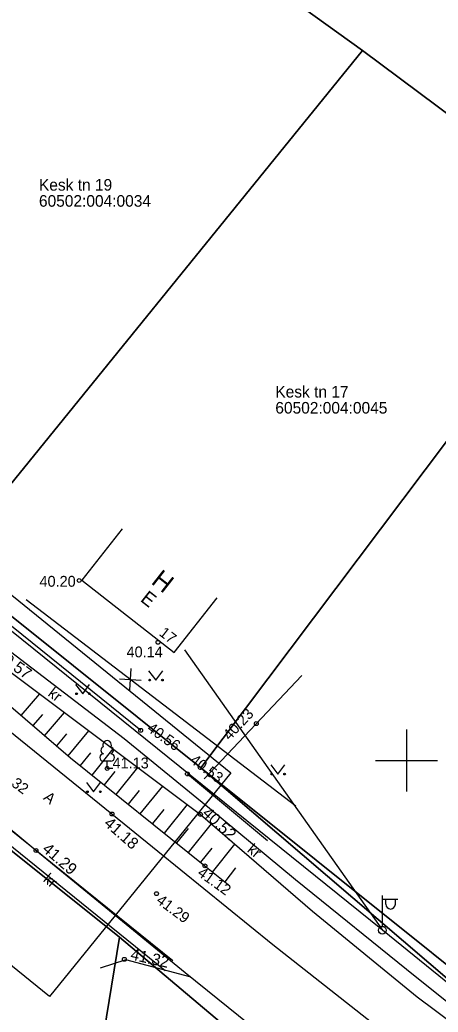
# Model space of a CAD drawing. Extents: x 641557 to 642645, y 6471352 to 6472352.
# Drawn here: x 642175 to 642202, y 6471933.7 to 6471997.9 of the extents above; entities that cross this region are included whole.
import ezdxf

# ---------------------------------------------------------------- set-up
doc = ezdxf.new("R2010")
doc.units = 0
for name, color, linetype in [('HALJASTUS', 7, 'Continuous'), ('HOONE', 7, 'Continuous'), ('KORGUS-EH2000', 7, 'Continuous'), ('KTRASS', 7, 'Continuous'), ('MOOTPIIR', 7, 'Continuous'), ('MPOHULIIN', 7, 'Continuous'), ('PIIR', 7, 'Continuous'), ('POST', 7, 'Continuous'), ('PUU', 7, 'Continuous'), ('RELJEEF', 7, 'Continuous'), ('TEE', 7, 'Continuous'), ('VORK', 7, 'Continuous'), ('VTRASS', 7, 'Continuous')]:
    doc.layers.add(name, color=color, linetype=linetype)

msp = doc.modelspace()

# ---------------------------------------------------------------- linework, layer by layer
at = {"layer": 'HALJASTUS'}
for p, q in [((642183.314, 6471955.806), (642183.778, 6471955.199)), ((642183.778, 6471955.199), (642184.223, 6471955.806)), ((642178.587, 6471954.924), (642179.05, 6471954.317)), ((642179.05, 6471954.317), (642179.496, 6471954.924)), ((642191.213, 6471949.724), (642191.677, 6471949.117)), ((642191.677, 6471949.117), (642192.122, 6471949.724)), ((642179.291, 6471948.578), (642179.755, 6471947.971)), ((642179.755, 6471947.971), (642180.2, 6471948.578))]:
    msp.add_line(p, q, dxfattribs=at)
for points in [[(642182.798, 6471951.948), (642174.449, 6471958.694), (642170.419, 6471961.008)], [(642186.905, 6471948.809), (642193.214, 6471955.496)], [(642185.82, 6471949.131), (642191.01, 6471944.828)]]:
    msp.add_lwpolyline(points, dxfattribs=at)
for centre in [(642183.377, 6471955.199), (642184.206, 6471955.199), (642178.649, 6471954.317), (642179.478, 6471954.317), (642191.276, 6471949.117), (642192.105, 6471949.117), (642179.354, 6471947.971), (642180.183, 6471947.971)]:
    msp.add_circle(centre, 0.055, dxfattribs=at)
at = {"layer": 'HOONE'}
msp.add_lwpolyline([(642181.592, 6471964.98), (642178.996, 6471961.668), (642184.964, 6471956.991), (642187.736, 6471960.527)], dxfattribs=at)
at = {"layer": 'KORGUS-EH2000'}
for centre in [(642178.82, 6471961.646), (642183.919, 6471957.648), (642190.28, 6471952.386), (642182.798, 6471951.948), (642180.626, 6471949.484), (642185.82, 6471949.131), (642180.941, 6471946.534), (642186.663, 6471946.509), (642176.022, 6471944.175), (642186.952, 6471943.184), (642183.82, 6471941.38), (642181.74, 6471937.129)]:
    msp.add_circle(centre, 0.125, dxfattribs=at)
at = {"layer": 'KTRASS'}
msp.add_lwpolyline([(642146.816, 6471967.733), (642184.87, 6471937.047)], dxfattribs=at)
at = {"layer": 'MOOTPIIR'}
msp.add_lwpolyline([(642155.347, 6471976.186), (642188.641, 6471949.205), (642176.904, 6471934.723), (642143.511, 6471961.784)], close=True, dxfattribs=at)
at = {"layer": 'MPOHULIIN'}
for points in [[(642355.522, 6471813.313), (642331.534, 6471832.393), (642302.222, 6471855.921), (642271.629, 6471880.301), (642234.793, 6471909.555), (642198.436, 6471939.015), (642169.975, 6471961.956), (642132.895, 6471995.353), (642102.789, 6472021.109), (642074.579, 6472045.969), (642044.604, 6472041.833), (642019.951, 6472060.902), (641979.967, 6472091.6), (641945.513, 6472065.466), (641917.107, 6472046.64), (641910.004, 6472041.378)], [(642185.631, 6471957.169), (642198.436, 6471939.015)]]:
    msp.add_lwpolyline(points, dxfattribs=at)
at = {"layer": 'PIIR'}
for points in [[(642181, 6472007.56), (642194.14, 6472019.1), (642220.59, 6471999.69), (642225.5, 6471996.09), (642212.82, 6471984.24), (642197.16, 6471995.94)], [(642155.27, 6471975.12), (642181, 6472007.56), (642197.16, 6471995.94), (642170.2, 6471962.73)], [(642212.82, 6471984.24), (642225.5, 6471996.09), (642230.22, 6472000.64), (642254.57, 6471983.65), (642263.47, 6471977.62), (642267.06, 6471980.05), (642299.76, 6471958.63), (642270.01, 6471919.23), (642262.52, 6471919.68), (642246.6, 6471901.55), (642186.7, 6471949.52)], [(642170.2, 6471962.73), (642197.16, 6471995.94), (642212.82, 6471984.24), (642186.7, 6471949.52)], [(642137.51, 6471896.15), (642141.92, 6471939.43), (642148.82, 6471939.21), (642147.97, 6471958.99), (642153.71, 6471960.75), (642181.42, 6471938.56), (642170.09, 6471869.18)], [(642250.92, 6471894.58), (642186.7, 6471949.52), (642246.6, 6471901.55), (642252.4, 6471897.15), (642289.81, 6471867.53), (642299.96, 6471859.25), (642316.87, 6471880.92), (642317.86, 6471880.19), (642342.44, 6471908.78), (642348.97, 6471903.38), (642338.37, 6471897.77), (642334.52, 6471894.84), (642303.46, 6471856.17), (642357.49, 6471813.15), (642374.36, 6471799.41), (642405.83, 6471766.32), (642403.65, 6471764.32), (642377.02, 6471794.87), (642294.31, 6471859.27)], [(642190.39, 6471853.09), (642170.09, 6471869.18), (642181.42, 6471938.56), (642228.06, 6471899.25)]]:
    msp.add_lwpolyline(points, close=True, dxfattribs=at)
msp.add_lwpolyline([(642111.27, 6472008.25), (642146.78, 6471982.26), (642155.27, 6471975.12), (642170.2, 6471962.73), (642186.7, 6471949.52), (642250.92, 6471894.58), (642294.31, 6471859.27), (642377.02, 6471794.87), (642403.65, 6471764.32), (642396.3, 6471757.59), (642386.1, 6471769.47), (642370.2, 6471787.49), (642344.1, 6471807.76), (642288.16, 6471851.19), (642228.06, 6471899.25), (642181.42, 6471938.56), (642153.71, 6471960.75), (642115.95, 6471988.66)], dxfattribs=at)
at = {"layer": 'POST'}
for p, q in [((642198.436, 6471939.265), (642198.436, 6471941.265)), ((642198.436, 6471941.015), (642199.436, 6471941.015)), ((642198.663, 6471940.694), (642198.663, 6471941.015)), ((642199.275, 6471940.694), (642199.275, 6471941.015))]:
    msp.add_line(p, q, dxfattribs=at)
msp.add_circle((642198.436, 6471939.015), 0.25, dxfattribs=at)
msp.add_arc((642198.969, 6471940.694), 0.306, 180, 0, dxfattribs=at)
at = {"layer": 'PUU'}
for p, q in [((642180.866, 6471949.959), (642180.386, 6471949.959)), ((642180.626, 6471949.484), (642180.626, 6471949.959)), ((642181.006, 6471949.484), (642180.626, 6471949.484))]:
    msp.add_line(p, q, dxfattribs=at)
for centre, radius, start, end in [((642180.626, 6471951.004), 0.277, 332.5799, 207.4201), ((642180.389, 6471950.196), 0.238, 90.0016, 269.3953), ((642180.456, 6471950.657), 0.233, 109.02174, 253.14154), ((642180.796, 6471950.657), 0.233, 286.85082, 70.98591), ((642180.863, 6471950.196), 0.238, 270.6047, 89.9984)]:
    msp.add_arc(centre, radius, start, end, dxfattribs=at)
at = {"layer": 'RELJEEF'}
for p, q in [((642175.064, 6471952.906), (642176.266, 6471954.306)), ((642176.445, 6471952.98), (642175.823, 6471952.255)), ((642176.582, 6471951.604), (642177.869, 6471953.103)), ((642178.006, 6471951.727), (642177.341, 6471950.952)), ((642178.099, 6471950.301), (642179.451, 6471951.918)), ((642179.549, 6471950.504), (642178.875, 6471949.67)), ((642179.655, 6471949.044), (642181.018, 6471950.742)), ((642181.127, 6471949.28), (642180.434, 6471948.418)), ((642181.214, 6471947.791), (642182.619, 6471949.541)), ((642182.707, 6471948.053), (642181.994, 6471947.165)), ((642182.774, 6471946.539), (642184.22, 6471948.341)), ((642184.287, 6471946.827), (642183.553, 6471945.913)), ((642184.333, 6471945.287), (642185.821, 6471947.14)), ((642185.893, 6471944.035), (642187.381, 6471945.889)), ((642185.867, 6471945.6), (642185.113, 6471944.661)), ((642187.452, 6471942.782), (642188.897, 6471944.581)), ((642187.406, 6471944.322), (642186.672, 6471943.409)), ((642188.943, 6471943.042), (642188.232, 6471942.156))]:
    msp.add_line(p, q, dxfattribs=at)
msp.add_lwpolyline([(642153.761, 6471970.265), (642161.15, 6471964.505), (642169.596, 6471957.601), (642178.247, 6471950.174), (642186.952, 6471943.184), (642188.57, 6471941.885)], dxfattribs=at)
at = {"layer": 'TEE'}
for points in [[(642241.287, 6471898.567), (642230.451, 6471907.231), (642220.045, 6471915.264), (642210.382, 6471923.001), (642201.484, 6471930.096), (642191.341, 6471938.065), (642180.941, 6471946.534), (642171.256, 6471954.365), (642153.477, 6471969.856), (642154.958, 6471971.99), (642153.566, 6471973.386), (642153.495, 6471974.667), (642149.137, 6471978.135), (642148.146, 6471977.701), (642140.89, 6471983.962), (642132.244, 6471991.056), (642124.462, 6471997.136)], [(642303.076, 6471843.066), (642293.352, 6471850.788), (642283.707, 6471858.589), (642276.578, 6471864.269), (642271.231, 6471868.612), (642264.701, 6471873.908), (642253.944, 6471882.162), (642243.566, 6471890.342), (642234.582, 6471897.491), (642228.739, 6471901.846), (642227.951, 6471901.93), (642224.85, 6471904.256), (642224.883, 6471905.449), (642215.573, 6471912.361), (642205.766, 6471920.313), (642195.477, 6471928.355), (642185.674, 6471936.257), (642176.022, 6471944.175), (642167.777, 6471951.014), (642158.111, 6471959.24), (642148.973, 6471966.102), (642138.436, 6471974.464), (642128.627, 6471982.536)], [(642214.441, 6471935.082), (642210.265, 6471931.295), (642208.667, 6471929.555), (642200.55, 6471936.024), (642192.814, 6471942.275), (642187.251, 6471946.896), (642181.726, 6471951.396), (642174.008, 6471957.307), (642163.973, 6471965.281), (642157.225, 6471970.564), (642154.958, 6471971.99)], [(642154.355, 6471971.122), (642157.028, 6471969.169), (642169.227, 6471959.585), (642186.663, 6471946.509), (642193.917, 6471940.248), (642200.688, 6471934.7), (642208.235, 6471929.084), (642207.681, 6471928.481), (642204.777, 6471927.47)], [(642185.982, 6471936.009), (642181.845, 6471937.101), (642180.166, 6471936.563)]]:
    msp.add_lwpolyline(points, dxfattribs=at)
at = {"layer": 'VORK'}
for p, q in [((642200, 6471952), (642200, 6471948)), ((642198, 6471950), (642202, 6471950))]:
    msp.add_line(p, q, dxfattribs=at)
at = {"layer": 'VTRASS'}
for p, q in [((642182.087, 6471954.545), (642182.178, 6471955.942)), ((642181.434, 6471955.289), (642182.831, 6471955.198))]:
    msp.add_line(p, q, dxfattribs=at)
for points in [[(642184.381, 6471936.387), (642159.201, 6471956.73), (642153.648, 6471961.39), (642148.095, 6471966.051), (642146.556, 6471966.547)], [(642192.846, 6471947.04), (642175.39, 6471960.391)]]:
    msp.add_lwpolyline(points, dxfattribs=at)

# ---------------------------------------------------------------- texts
at = {"layer": 'HOONE'}
for s, height, rotation, p in [('H', 1.2, 321.9081, (642183.414, 6471961.484)), ('E', 0.9, 321.9081, (642182.724, 6471960.344)), ('17', 0.7, 321.90811, (642183.937, 6471958.145))]:
    msp.add_text(s, height=height, rotation=rotation, dxfattribs=at).set_placement(p)
at = {"layer": 'KORGUS-EH2000'}
for s, p in [('40.20', (642176.25, 6471961.243)), ('40.14', (642181.882, 6471956.674)), ('41.13', (642180.976, 6471949.484))]:
    msp.add_text(s, height=0.7, dxfattribs=at).set_placement(p)
for s, height, rotation, p in [('40.57', 0.75, 324.03121, (642173.361, 6471956.683)), ('40.23', 0.7, 46.65376, (642188.553, 6471951.26)), ('40.56', 0.7, 324.19469, (642183.148, 6471951.948)), ('40.53', 0.7, 322.88504, (642185.935, 6471949.903)), ('41.32', 0.7, 323.33786, (642173.333, 6471949.171)), ('40.52', 0.75, 316.69775, (642186.726, 6471946.509)), ('41.18', 0.75, 318.76113, (642180.368, 6471945.846)), ('41.29', 0.75, 319.21115, (642176.372, 6471944.175)), ('41.12', 0.7, 324.21699, (642186.414, 6471942.597)), ('41.29', 0.7, 323.23602, (642183.751, 6471940.826)), ('41.32', 0.75, 347.16376, (642182.09, 6471937.129))]:
    msp.add_text(s, height=height, rotation=rotation, dxfattribs=at).set_placement(p)
at = {"layer": 'PIIR'}
for s, p in [('Kesk tn 19', (642176.215, 6471986.873)), ('60502:004:0034', (642176.215, 6471985.833)), ('Kesk tn 17', (642191.51, 6471973.486)), ('60502:004:0045', (642191.51, 6471972.447))]:
    msp.add_text(s, height=0.75, dxfattribs=at).set_placement(p)
at = {"layer": 'TEE'}
for s, rotation, p in [('kr', 322.55251, (642176.747, 6471954.229)), ('A', 321.04204, (642176.453, 6471947.513)), ('kr', 320.28471, (642189.64, 6471944.134)), ('kr', 320.63632, (642176.439, 6471942.218))]:
    msp.add_text(s, height=0.7, rotation=rotation, dxfattribs=at).set_placement(p)

doc.saveas('drawing.dxf')
